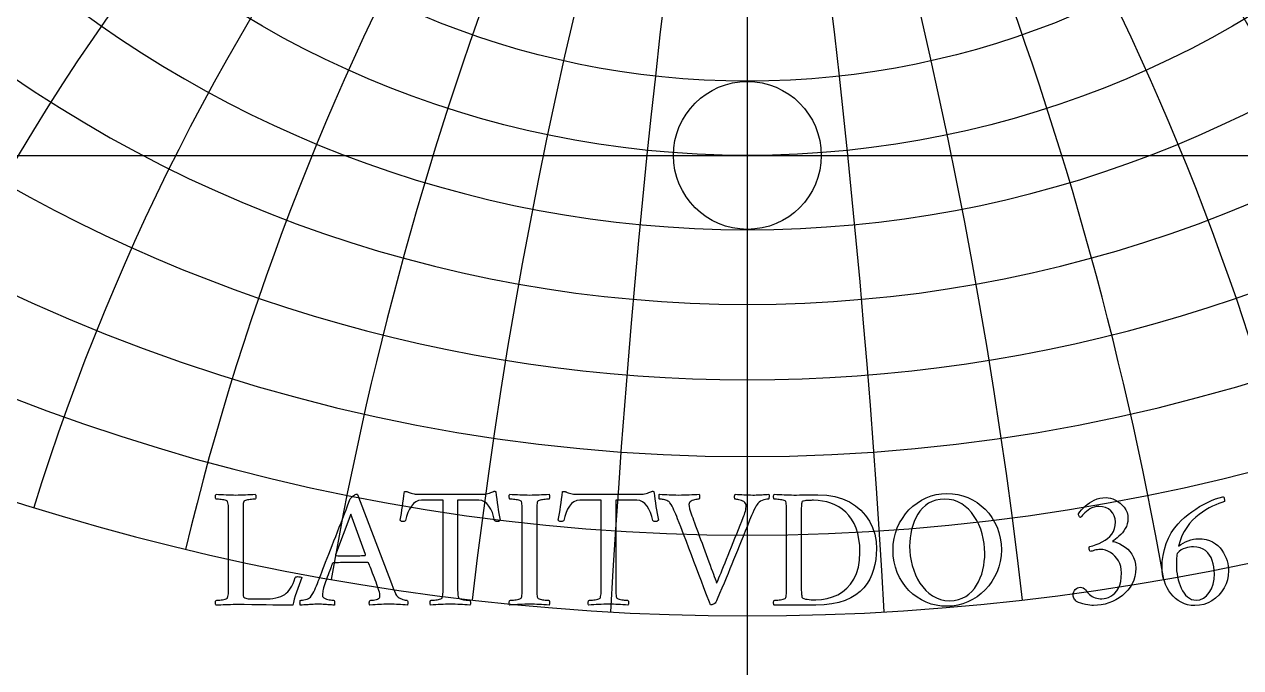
# Model space of a CAD drawing. Header units: millimetres. Extents: x -62 to 62, y -62 to 63.
# Drawn here: x -20.31 to 13.85, y -14.37 to 3.68 of the extents above; entities that cross this region are included whole.
import ezdxf

# ---------------------------------------------------------------- set-up
doc = ezdxf.new("R2010")
doc.units = ezdxf.units.MM
for name, color, linetype in [('CUT_INNER', 6, 'Continuous'), ('ENGRAVE', 7, 'Continuous'), ('ENGRAVE_FINE', 8, 'Continuous'), ('TEXT', 5, 'Continuous')]:
    doc.layers.add(name, color=color, linetype=linetype)

msp = doc.modelspace()

# ---------------------------------------------------------------- linework, layer by layer
at = {"layer": 'CUT_INNER'}
msp.add_circle((0, 0), 2.075, dxfattribs=at)
at = {"layer": 'ENGRAVE'}
for points in [[(0, -60.75), (0, 60.75)], [(-60.75, 0), (60.75, 0)]]:
    msp.add_lwpolyline(points, dxfattribs=at)
for centre, radius in [((0, 0), 60.75), ((0, 27.3668), 27.3668), ((0, 25.5957), 23.5116), ((0, 0), 39.7663), ((0, 0), 26.0306)]:
    msp.add_circle(centre, radius, dxfattribs=at)
for centre, radius, start, end in [((0, 29.5753), 31.6594, 104.43657, 75.56343), ((0, 32.3488), 36.5284, 146.34303, 33.65697), ((0, 35.8737), 42.1721, 168.07606, 11.92394), ((0, 40.432), 48.8846, 184.84521, 355.15479), ((0, 46.4697), 57.1251, 199.04163, 340.95837), ((0, -28.8919), 49.1539, 36, 144), ((0, -28.8919), 49.1539, 36, 144), ((0, 54.7336), 67.6545, 211.615649, 328.384351)]:
    msp.add_arc(centre, radius, start, end, dxfattribs=at)
at = {"layer": 'ENGRAVE_FINE'}
for centre, radius, start, end in [((-278.7654, -28.8919), 283.0658, 3.256593, 18.285878), ((-278.7654, -28.8919), 283.0658, 3.256593, 18.285878), ((278.7654, -28.8919), 283.0658, 161.714122, 176.743407), ((278.7654, -28.8919), 283.0658, 161.714122, 176.743407), ((-135.0491, -28.8919), 143.7163, 6.558023, 36.869498), ((-135.0491, -28.8919), 143.7163, 6.558023, 36.869498), ((135.0491, -28.8919), 143.7163, 143.130502, 173.441977), ((135.0491, -28.8919), 143.7163, 143.130502, 173.441977), ((-85.137, -28.8919), 98.3077, 9.951474, 56.069558), ((-85.137, -28.8919), 98.3077, 9.951474, 56.069558), ((85.137, -28.8919), 98.3077, 123.930442, 170.048526), ((85.137, -28.8919), 98.3077, 123.930442, 170.048526), ((-58.5793, -28.8919), 76.4698, 13.489072, 76.236453), ((-58.5793, -28.8919), 76.4698, 13.489072, 76.236453), ((58.5793, -28.8919), 76.4698, 103.763547, 166.510928), ((58.5793, -28.8919), 76.4698, 103.763547, 166.510928), ((-41.245, -28.8919), 64.1658, 17.231004, 97.725349), ((-41.245, -28.8919), 64.1658, 17.231004, 97.725349), ((41.245, -28.8919), 64.1658, 82.274651, 162.768996), ((41.245, -28.8919), 64.1658, 82.274651, 162.768996), ((-28.379, -28.8919), 56.758, 21.24955, 120.75591), ((-28.379, -28.8919), 56.758, 21.24955, 120.75591), ((28.379, -28.8919), 56.758, 59.24409, 158.75045), ((28.379, -28.8919), 56.758, 59.24409, 158.75045), ((-17.8905, -28.8919), 52.3084, 25.63452, 130.21425), ((-17.8905, -28.8919), 52.3084, 25.63452, 130.21425), ((17.8905, -28.8919), 52.3084, 49.78575, 154.36548), ((17.8905, -28.8919), 52.3084, 49.78575, 154.36548), ((-8.6672, -28.8919), 49.9121, 30.50093, 137.66478), ((-8.6672, -28.8919), 49.9121, 30.50093, 137.66478), ((8.6672, -28.8919), 49.9121, 42.33522, 149.49907), ((8.6672, -28.8919), 49.9121, 42.33522, 149.49907), ((0, 115.4063), 135.6683, 243.541053, 296.458947)]:
    msp.add_arc(centre, radius, start, end, dxfattribs=at)
at = {"layer": 'TEXT'}
for points in [[(-14.165, -12.0635), (-14.165, -12.0689), (-14.165, -12.0754), (-14.165, -12.0832), (-14.165, -12.0922), (-14.165, -12.1154), (-14.165, -12.1419), (-14.165, -12.1717), (-14.165, -12.2048), (-14.1647, -12.2388), (-14.1638, -12.2712), (-14.1623, -12.3022), (-14.1602, -12.3317), (-14.1572, -12.3575), (-14.153, -12.3772), (-14.1476, -12.391), (-14.141, -12.3988), (-14.1157, -12.4139), (-14.0877, -12.4257), (-14.0571, -12.4343), (-14.0237, -12.4395), (-13.984, -12.4426), (-13.9344, -12.4449), (-13.875, -12.4462), (-13.8057, -12.4467), (-13.5422, -12.4467), (-13.4735, -12.4447), (-13.4015, -12.4389), (-13.3262, -12.4292), (-13.2476, -12.4156), (-13.1714, -12.3977), (-13.1033, -12.3754), (-13.0433, -12.3486), (-12.9914, -12.3174), (-12.949, -12.2832), (-12.9081, -12.2431), (-12.8688, -12.197), (-12.8309, -12.1449), (-12.7948, -12.085), (-12.7608, -12.0156), (-12.7289, -11.9365), (-12.6991, -11.8479), (-12.6914, -11.8353), (-12.6776, -11.8263), (-12.6578, -11.821), (-12.6321, -11.8192), (-12.5926, -11.821), (-12.5602, -11.8263), (-12.5351, -11.8353), (-12.5171, -11.8479), (-12.5514, -11.9452), (-12.5872, -12.0455), (-12.6244, -12.1488), (-12.6632, -12.2551), (-12.6993, -12.359), (-12.7285, -12.4551), (-12.7508, -12.5434), (-12.7662, -12.6239), (-12.9551, -12.6233), (-13.1434, -12.6215), (-13.3312, -12.6185), (-13.5183, -12.6144), (-13.7111, -12.6102), (-13.9159, -12.6072), (-14.1326, -12.6054), (-14.3614, -12.6048), (-14.4407, -12.6052), (-14.5159, -12.6066), (-14.5868, -12.6088), (-14.6536, -12.612), (-14.7189, -12.6151), (-14.7853, -12.6173), (-14.853, -12.6187), (-14.9219, -12.6191), (-14.9301, -12.6078), (-14.9356, -12.5928), (-14.9385, -12.5742), (-14.9386, -12.5521), (-14.9367, -12.5299), (-14.9332, -12.5114), (-14.9283, -12.4964), (-14.9219, -12.485), (-14.9045, -12.4846), (-14.8811, -12.4832), (-14.8518, -12.481), (-14.8165, -12.4778), (-14.7786, -12.4735), (-14.7416, -12.4676), (-14.7055, -12.4603), (-14.6704, -12.4515), (-14.6397, -12.4416), (-14.6171, -12.4311), (-14.6025, -12.42), (-14.5961, -12.4084), (-14.5876, -12.3775), (-14.5811, -12.3425), (-14.5768, -12.3033), (-14.5746, -12.2599), (-14.5735, -12.2135), (-14.5728, -12.1653), (-14.5723, -12.1153), (-14.5722, -12.0635), (-14.5722, -10.0659), (-14.5723, -10.014), (-14.5728, -9.9635), (-14.5735, -9.9146), (-14.5746, -9.8671), (-14.5768, -9.8226), (-14.5811, -9.7827), (-14.5876, -9.7472), (-14.5961, -9.7162), (-14.6025, -9.7027), (-14.6171, -9.6911), (-14.6397, -9.6812), (-14.6704, -9.6731), (-14.7055, -9.6664), (-14.7416, -9.6605), (-14.7786, -9.6556), (-14.8165, -9.6515), (-14.8518, -9.6484), (-14.8811, -9.6461), (-14.9045, -9.6448), (-14.9219, -9.6444), (-14.9283, -9.633), (-14.9332, -9.618), (-14.9367, -9.5994), (-14.9386, -9.5773), (-14.9385, -9.5551), (-14.9356, -9.5366), (-14.9301, -9.5216), (-14.9219, -9.5102), (-14.8503, -9.5128), (-14.7793, -9.5156), (-14.709, -9.5188), (-14.6392, -9.5222), (-14.5701, -9.5253), (-14.5015, -9.5276), (-14.4335, -9.5289), (-14.3662, -9.5294), (-14.2972, -9.5289), (-14.2291, -9.5276), (-14.1618, -9.5253), (-14.0955, -9.5222), (-14.0289, -9.5188), (-13.9608, -9.5156), (-13.8912, -9.5128), (-13.8201, -9.5102), (-13.8118, -9.5216), (-13.8063, -9.5366), (-13.8035, -9.5551), (-13.8033, -9.5773), (-13.8053, -9.5994), (-13.8087, -9.618), (-13.8136, -9.633), (-13.8201, -9.6444), (-13.8374, -9.6448), (-13.8608, -9.6461), (-13.8901, -9.6484), (-13.9255, -9.6515), (-13.9632, -9.6556), (-13.9997, -9.6605), (-14.035, -9.6664), (-14.0692, -9.6731), (-14.0991, -9.6812), (-14.1219, -9.6911), (-14.1374, -9.7027), (-14.1458, -9.7162), (-14.1523, -9.742), (-14.1572, -9.7713), (-14.1606, -9.8042), (-14.1626, -9.8408), (-14.1636, -9.88), (-14.1644, -9.921), (-14.1648, -9.9638), (-14.165, -10.0084), (-14.165, -10.0156), (-14.165, -10.0228), (-14.165, -10.03), (-14.165, -10.0372), (-14.165, -10.0443), (-14.165, -10.0515), (-14.165, -10.0587), (-14.165, -10.0659)], [(-12.0525, -11.9533), (-12.0496, -11.946), (-12.0411, -11.9239), (-12.0269, -11.8873), (-12.0069, -11.8359), (-11.9822, -11.772), (-11.9537, -11.6976), (-11.9212, -11.6127), (-11.8848, -11.5174), (-11.8451, -11.4139), (-11.8028, -11.3048), (-11.7577, -11.19), (-11.7099, -11.0695), (-11.6607, -10.9452), (-11.6111, -10.8192), (-11.5613, -10.6913), (-11.5111, -10.5617), (-11.4613, -10.4325), (-11.4123, -10.306), (-11.3643, -10.1822), (-11.3171, -10.0611), (-11.2718, -9.9449), (-11.2291, -9.836), (-11.1891, -9.7342), (-11.1519, -9.6396), (-11.1394, -9.6198), (-11.1213, -9.5988), (-11.0975, -9.5767), (-11.068, -9.5533), (-11.0377, -9.5324), (-11.0112, -9.5174), (-10.9886, -9.5084), (-10.9698, -9.5054), (-10.9655, -9.5056), (-10.9621, -9.506), (-10.9595, -9.5068), (-10.9579, -9.5078), (-10.9562, -9.5092), (-10.9537, -9.5108), (-10.9502, -9.5128), (-10.9459, -9.515), (-9.9926, -12.0156), (-9.9456, -12.1389), (-9.91, -12.2311), (-9.8857, -12.2922), (-9.8729, -12.3221), (-9.858, -12.3476), (-9.8375, -12.3712), (-9.8113, -12.3931), (-9.7794, -12.4132), (-9.7447, -12.431), (-9.71, -12.4461), (-9.6753, -12.4585), (-9.6405, -12.4682), (-9.6089, -12.4756), (-9.5836, -12.4808), (-9.5646, -12.484), (-9.5519, -12.485), (-9.5438, -12.4986), (-9.5387, -12.5156), (-9.5366, -12.5358), (-9.5375, -12.5593), (-9.5399, -12.5819), (-9.5423, -12.5994), (-9.5447, -12.6118), (-9.5471, -12.6191), (-9.6148, -12.6145), (-9.6788, -12.6102), (-9.7393, -12.6061), (-9.7962, -12.6024), (-9.854, -12.5992), (-9.9172, -12.597), (-9.9857, -12.5956), (-10.0597, -12.5952), (-10.1377, -12.5956), (-10.2088, -12.597), (-10.273, -12.5992), (-10.3303, -12.6024), (-10.3877, -12.6061), (-10.4519, -12.6102), (-10.523, -12.6145), (-10.601, -12.6191), (-10.6092, -12.6078), (-10.6148, -12.5928), (-10.6176, -12.5742), (-10.6177, -12.5521), (-10.6155, -12.5299), (-10.6112, -12.5114), (-10.6047, -12.4964), (-10.5962, -12.485), (-10.5716, -12.484), (-10.5411, -12.4808), (-10.5046, -12.4756), (-10.4621, -12.4682), (-10.4201, -12.4591), (-10.3854, -12.4485), (-10.3579, -12.4364), (-10.3375, -12.4227), (-10.3291, -12.4114), (-10.3231, -12.3964), (-10.3196, -12.3778), (-10.3184, -12.3557), (-10.3203, -12.3304), (-10.3261, -12.2976), (-10.3359, -12.2573), (-10.3495, -12.2096), (-10.3661, -12.1564), (-10.3848, -12.1), (-10.4056, -12.0403), (-10.4285, -11.9772), (-10.4525, -11.913), (-10.4764, -11.8497), (-10.5004, -11.7873), (-10.5243, -11.7257), (-10.5472, -11.6674), (-10.5681, -11.6144), (-10.5868, -11.5668), (-10.6034, -11.5246), (-10.617, -11.49), (-10.6267, -11.4653), (-10.6326, -11.4505), (-10.6345, -11.4455), (-10.6351, -11.4449), (-10.6369, -11.4431), (-10.6399, -11.4401), (-10.6441, -11.4359), (-10.6489, -11.4317), (-10.6537, -11.4287), (-10.6585, -11.427), (-10.6633, -11.4264), (-10.7013, -11.4243), (-10.7435, -11.4228), (-10.7899, -11.4219), (-10.8405, -11.4216), (-10.8923, -11.4216), (-10.9423, -11.4216), (-10.9905, -11.4216), (-11.0369, -11.4216), (-11.0489, -11.4216), (-11.0609, -11.4216), (-11.0728, -11.4216), (-11.0848, -11.4216), (-11.0965, -11.4216), (-11.1076, -11.4216), (-11.118, -11.4216), (-11.1279, -11.4216), (-11.1971, -11.4217), (-11.2609, -11.4222), (-11.3192, -11.4229), (-11.3722, -11.424), (-11.4261, -11.4256), (-11.4872, -11.4281), (-11.5555, -11.4316), (-11.6309, -11.4359), (-11.6336, -11.4364), (-11.6369, -11.4377), (-11.6408, -11.44), (-11.6453, -11.4431), (-11.6495, -11.4463), (-11.6525, -11.4485), (-11.6543, -11.4499), (-11.6549, -11.4503), (-11.6571, -11.4563), (-11.6638, -11.4743), (-11.6751, -11.5042), (-11.6908, -11.5461), (-11.7096, -11.5963), (-11.7303, -11.6509), (-11.7528, -11.71), (-11.777, -11.7737), (-11.8014, -11.8385), (-11.8243, -11.9012), (-11.8457, -11.9618), (-11.8656, -12.0204), (-11.8852, -12.0778), (-11.901, -12.1305), (-11.9128, -12.1784), (-11.9207, -12.2215), (-11.926, -12.2602), (-11.9297, -12.2946), (-11.9319, -12.3248), (-11.9327, -12.3509), (-11.9281, -12.3759), (-11.9141, -12.3982), (-11.8909, -12.4178), (-11.8584, -12.4347), (-11.821, -12.4489), (-11.783, -12.4605), (-11.7444, -12.4693), (-11.7052, -12.4754), (-11.6694, -12.4796), (-11.6411, -12.4826), (-11.6203, -12.4844), (-11.607, -12.485), (-11.6025, -12.4923), (-11.5986, -12.5048), (-11.5953, -12.5223), (-11.5926, -12.5449), (-11.5911, -12.5684), (-11.5914, -12.5886), (-11.5935, -12.6055), (-11.5974, -12.6191), (-11.6412, -12.6167), (-11.6818, -12.6144), (-11.7191, -12.612), (-11.7531, -12.6096), (-11.7854, -12.6072), (-11.8177, -12.6048), (-11.8501, -12.6024), (-11.8824, -12.6), (-11.9173, -12.5979), (-11.9572, -12.5964), (-12.0023, -12.5955), (-12.0525, -12.5952), (-12.103, -12.5955), (-12.1495, -12.5964), (-12.1917, -12.5979), (-12.2297, -12.6), (-12.2656, -12.6024), (-12.3015, -12.6048), (-12.3375, -12.6072), (-12.3734, -12.6096), (-12.4117, -12.612), (-12.4548, -12.6144), (-12.5027, -12.6167), (-12.5554, -12.6191), (-12.5596, -12.6118), (-12.5626, -12.5994), (-12.5644, -12.5819), (-12.565, -12.5593), (-12.5644, -12.5358), (-12.5626, -12.5156), (-12.5596, -12.4986), (-12.5554, -12.485), (-12.5301, -12.4837), (-12.4974, -12.4796), (-12.4571, -12.4729), (-12.4093, -12.4635), (-12.3622, -12.451), (-12.3237, -12.4353), (-12.2939, -12.4163), (-12.2728, -12.394), (-12.2382, -12.3471), (-12.2063, -12.2976), (-12.1771, -12.2453), (-12.1507, -12.1904), (-12.1257, -12.1334), (-12.101, -12.0748), (-12.0766, -12.0148), (-12.0525, -11.9533)], [(-7.4346, -9.5102), (-7.4037, -9.5087), (-7.3687, -9.5042), (-7.3295, -9.4968), (-7.2861, -9.4863), (-7.2436, -9.4746), (-7.207, -9.4635), (-7.1765, -9.453), (-7.152, -9.4432), (-7.1343, -9.4348), (-7.1196, -9.4288), (-7.1079, -9.4252), (-7.0993, -9.424), (-7.0918, -9.4246), (-7.0837, -9.4264), (-7.075, -9.4294), (-7.0657, -9.4336), (-7.0533, -9.5405), (-7.04, -9.6455), (-7.0258, -9.7488), (-7.0106, -9.8503), (-6.9946, -9.95), (-6.9777, -10.0479), (-6.9599, -10.144), (-6.9412, -10.2384), (-6.9469, -10.2434), (-6.9544, -10.2491), (-6.9636, -10.2554), (-6.9747, -10.2623), (-6.9873, -10.2683), (-7.0011, -10.2719), (-7.016, -10.2731), (-7.0322, -10.2719), (-7.0561, -10.2704), (-7.0753, -10.2659), (-7.0897, -10.2584), (-7.0993, -10.2479), (-7.1271, -10.1309), (-7.1627, -10.024), (-7.2061, -9.9273), (-7.2573, -9.8408), (-7.3166, -9.7695), (-7.3843, -9.7186), (-7.4603, -9.6881), (-7.5448, -9.6779), (-8.1388, -9.6779), (-8.1388, -12.0635), (-8.1386, -12.1153), (-8.1382, -12.1653), (-8.1374, -12.2135), (-8.1364, -12.2599), (-8.1341, -12.3033), (-8.1298, -12.3425), (-8.1233, -12.3775), (-8.1148, -12.4084), (-8.1064, -12.42), (-8.0909, -12.4311), (-8.0681, -12.4416), (-8.0382, -12.4515), (-8.0042, -12.4603), (-7.9693, -12.4676), (-7.9335, -12.4735), (-7.8968, -12.4778), (-7.8626, -12.481), (-7.834, -12.4832), (-7.8111, -12.4846), (-7.7939, -12.485), (-7.7874, -12.4964), (-7.7825, -12.5114), (-7.779, -12.5299), (-7.7771, -12.5521), (-7.7772, -12.5742), (-7.7801, -12.5928), (-7.7856, -12.6078), (-7.7939, -12.6191), (-7.865, -12.6145), (-7.9346, -12.6102), (-8.0027, -12.6061), (-8.0693, -12.6024), (-8.1356, -12.5992), (-8.2028, -12.597), (-8.2709, -12.5956), (-8.34, -12.5952), (-8.4073, -12.5956), (-8.4753, -12.597), (-8.5438, -12.5992), (-8.613, -12.6024), (-8.6828, -12.6061), (-8.7531, -12.6102), (-8.8241, -12.6145), (-8.8956, -12.6191), (-8.9039, -12.6078), (-8.9094, -12.5928), (-8.9122, -12.5742), (-8.9124, -12.5521), (-8.9104, -12.5299), (-8.907, -12.5114), (-8.9021, -12.4964), (-8.8956, -12.485), (-8.8783, -12.4846), (-8.8549, -12.4832), (-8.8256, -12.481), (-8.7902, -12.4778), (-8.7524, -12.4735), (-8.7154, -12.4676), (-8.6793, -12.4603), (-8.6441, -12.4515), (-8.6134, -12.4416), (-8.5908, -12.4311), (-8.5763, -12.42), (-8.5699, -12.4084), (-8.5614, -12.3775), (-8.5549, -12.3425), (-8.5506, -12.3033), (-8.5483, -12.2599), (-8.5473, -12.2135), (-8.5465, -12.1653), (-8.5461, -12.1153), (-8.5459, -12.0635), (-8.5459, -9.6779), (-9.1495, -9.6779), (-9.2339, -9.6881), (-9.31, -9.7186), (-9.3777, -9.7695), (-9.4369, -9.8408), (-9.4884, -9.9273), (-9.5327, -10.024), (-9.5699, -10.1309), (-9.5998, -10.2479), (-9.6094, -10.2584), (-9.6238, -10.2659), (-9.6429, -10.2704), (-9.6669, -10.2719), (-9.6829, -10.2731), (-9.6974, -10.2719), (-9.7104, -10.2683), (-9.722, -10.2623), (-9.732, -10.2554), (-9.7405, -10.2491), (-9.7476, -10.2434), (-9.7531, -10.2384), (-9.7345, -10.144), (-9.7172, -10.0479), (-9.701, -9.95), (-9.686, -9.8503), (-9.672, -9.7488), (-9.6585, -9.6455), (-9.6456, -9.5405), (-9.6333, -9.4336), (-9.6208, -9.4298), (-9.607, -9.4282), (-9.592, -9.4286), (-9.5759, -9.4312), (-9.56, -9.4349), (-9.5459, -9.439), (-9.5336, -9.4433), (-9.5232, -9.4479), (-9.4994, -9.4577), (-9.4711, -9.4677), (-9.4383, -9.478), (-9.401, -9.4887), (-9.3628, -9.4981), (-9.3274, -9.5048), (-9.2946, -9.5089), (-9.2645, -9.5102)], [(-6.1172, -9.5294), (-6.0482, -9.5289), (-5.9801, -9.5276), (-5.9129, -9.5253), (-5.8466, -9.5222), (-5.78, -9.5188), (-5.7119, -9.5156), (-5.6423, -9.5128), (-5.5711, -9.5102), (-5.5629, -9.5216), (-5.5574, -9.5366), (-5.5545, -9.5551), (-5.5544, -9.5773), (-5.5563, -9.5994), (-5.5598, -9.618), (-5.5647, -9.633), (-5.5711, -9.6444), (-5.5885, -9.6448), (-5.6119, -9.6461), (-5.6412, -9.6484), (-5.6765, -9.6515), (-5.7143, -9.6556), (-5.7508, -9.6605), (-5.7861, -9.6664), (-5.8202, -9.6731), (-5.8502, -9.6812), (-5.8729, -9.6911), (-5.8885, -9.7027), (-5.8969, -9.7162), (-5.9033, -9.742), (-5.9083, -9.7713), (-5.9117, -9.8042), (-5.9137, -9.8408), (-5.9147, -9.88), (-5.9154, -9.921), (-5.9159, -9.9638), (-5.916, -10.0084), (-5.916, -10.0156), (-5.916, -10.0228), (-5.916, -10.03), (-5.916, -10.0372), (-5.916, -10.0443), (-5.916, -10.0515), (-5.916, -10.0587), (-5.916, -10.0659), (-5.916, -12.0635), (-5.916, -12.0707), (-5.916, -12.0778), (-5.916, -12.085), (-5.916, -12.0922), (-5.916, -12.0994), (-5.916, -12.1066), (-5.916, -12.1138), (-5.916, -12.1209), (-5.9159, -12.1654), (-5.9154, -12.2078), (-5.9147, -12.248), (-5.9137, -12.2862), (-5.9117, -12.3217), (-5.9083, -12.3539), (-5.9033, -12.3828), (-5.8969, -12.4084), (-5.8885, -12.42), (-5.8729, -12.4311), (-5.8502, -12.4416), (-5.8202, -12.4515), (-5.7861, -12.4603), (-5.7508, -12.4676), (-5.7143, -12.4735), (-5.6765, -12.4778), (-5.6412, -12.481), (-5.6119, -12.4832), (-5.5885, -12.4846), (-5.5711, -12.485), (-5.5647, -12.4964), (-5.5598, -12.5114), (-5.5563, -12.5299), (-5.5544, -12.5521), (-5.5545, -12.5742), (-5.5574, -12.5928), (-5.5629, -12.6078), (-5.5711, -12.6191), (-5.6423, -12.6145), (-5.7119, -12.6102), (-5.78, -12.6061), (-5.8466, -12.6024), (-5.9129, -12.5992), (-5.9801, -12.597), (-6.0482, -12.5956), (-6.1172, -12.5952), (-6.1846, -12.5956), (-6.2526, -12.597), (-6.3211, -12.5992), (-6.3903, -12.6024), (-6.46, -12.6061), (-6.5304, -12.6102), (-6.6014, -12.6145), (-6.6729, -12.6191), (-6.6812, -12.6078), (-6.6867, -12.5928), (-6.6895, -12.5742), (-6.6897, -12.5521), (-6.6877, -12.5299), (-6.6843, -12.5114), (-6.6794, -12.4964), (-6.6729, -12.485), (-6.6556, -12.4846), (-6.6322, -12.4832), (-6.6029, -12.481), (-6.5675, -12.4778), (-6.5297, -12.4735), (-6.4927, -12.4676), (-6.4566, -12.4603), (-6.4214, -12.4515), (-6.3907, -12.4416), (-6.3681, -12.4311), (-6.3536, -12.42), (-6.3472, -12.4084), (-6.3386, -12.3775), (-6.3322, -12.3425), (-6.3279, -12.3033), (-6.3256, -12.2599), (-6.3246, -12.2135), (-6.3238, -12.1653), (-6.3234, -12.1153), (-6.3232, -12.0635), (-6.3232, -10.0659), (-6.3234, -10.014), (-6.3238, -9.9635), (-6.3246, -9.9146), (-6.3256, -9.8671), (-6.3279, -9.8226), (-6.3322, -9.7827), (-6.3386, -9.7472), (-6.3472, -9.7162), (-6.3536, -9.7027), (-6.3681, -9.6911), (-6.3907, -9.6812), (-6.4214, -9.6731), (-6.4566, -9.6664), (-6.4927, -9.6605), (-6.5297, -9.6556), (-6.5675, -9.6515), (-6.6029, -9.6484), (-6.6322, -9.6461), (-6.6556, -9.6448), (-6.6729, -9.6444), (-6.6794, -9.633), (-6.6843, -9.618), (-6.6877, -9.5994), (-6.6897, -9.5773), (-6.6895, -9.5551), (-6.6867, -9.5366), (-6.6812, -9.5216), (-6.6729, -9.5102), (-6.6014, -9.5128), (-6.5304, -9.5156), (-6.46, -9.5188), (-6.3903, -9.5222), (-6.3211, -9.5253), (-6.2526, -9.5276), (-6.1846, -9.5289), (-6.1172, -9.5294)], [(-2.994, -9.5102), (-2.9631, -9.5087), (-2.9281, -9.5042), (-2.8889, -9.4968), (-2.8455, -9.4863), (-2.8029, -9.4746), (-2.7664, -9.4635), (-2.7359, -9.453), (-2.7113, -9.4432), (-2.6937, -9.4348), (-2.679, -9.4288), (-2.6673, -9.4252), (-2.6586, -9.424), (-2.6511, -9.4246), (-2.6431, -9.4264), (-2.6344, -9.4294), (-2.6251, -9.4336), (-2.6127, -9.5405), (-2.5993, -9.6455), (-2.5851, -9.7488), (-2.57, -9.8503), (-2.554, -9.95), (-2.5371, -10.0479), (-2.5193, -10.144), (-2.5005, -10.2384), (-2.5062, -10.2434), (-2.5137, -10.2491), (-2.523, -10.2554), (-2.5341, -10.2623), (-2.5467, -10.2683), (-2.5604, -10.2719), (-2.5754, -10.2731), (-2.5916, -10.2719), (-2.6155, -10.2704), (-2.6347, -10.2659), (-2.649, -10.2584), (-2.6586, -10.2479), (-2.6865, -10.1309), (-2.7221, -10.024), (-2.7655, -9.9273), (-2.8167, -9.8408), (-2.876, -9.7695), (-2.9437, -9.7186), (-3.0197, -9.6881), (-3.1041, -9.6779), (-3.6981, -9.6779), (-3.6981, -12.0635), (-3.698, -12.1153), (-3.6975, -12.1653), (-3.6968, -12.2135), (-3.6957, -12.2599), (-3.6935, -12.3033), (-3.6891, -12.3425), (-3.6827, -12.3775), (-3.6742, -12.4084), (-3.6658, -12.42), (-3.6502, -12.4311), (-3.6275, -12.4416), (-3.5975, -12.4515), (-3.5636, -12.4603), (-3.5287, -12.4676), (-3.4929, -12.4735), (-3.4562, -12.4778), (-3.4219, -12.481), (-3.3933, -12.4832), (-3.3704, -12.4846), (-3.3532, -12.485), (-3.3468, -12.4964), (-3.3418, -12.5114), (-3.3384, -12.5299), (-3.3365, -12.5521), (-3.3366, -12.5742), (-3.3395, -12.5928), (-3.345, -12.6078), (-3.3532, -12.6191), (-3.4243, -12.6145), (-3.4939, -12.6102), (-3.5621, -12.6061), (-3.6287, -12.6024), (-3.695, -12.5992), (-3.7622, -12.597), (-3.8303, -12.5956), (-3.8993, -12.5952), (-3.9667, -12.5956), (-4.0346, -12.597), (-4.1032, -12.5992), (-4.1724, -12.6024), (-4.2421, -12.6061), (-4.3125, -12.6102), (-4.3834, -12.6145), (-4.455, -12.6191), (-4.4632, -12.6078), (-4.4688, -12.5928), (-4.4716, -12.5742), (-4.4718, -12.5521), (-4.4698, -12.5299), (-4.4664, -12.5114), (-4.4614, -12.4964), (-4.455, -12.485), (-4.4376, -12.4846), (-4.4143, -12.4832), (-4.3849, -12.481), (-4.3496, -12.4778), (-4.3117, -12.4735), (-4.2748, -12.4676), (-4.2387, -12.4603), (-4.2035, -12.4515), (-4.1728, -12.4416), (-4.1502, -12.4311), (-4.1357, -12.42), (-4.1293, -12.4084), (-4.1207, -12.3775), (-4.1143, -12.3425), (-4.1099, -12.3033), (-4.1077, -12.2599), (-4.1067, -12.2135), (-4.1059, -12.1653), (-4.1055, -12.1153), (-4.1053, -12.0635), (-4.1053, -9.6779), (-4.7089, -9.6779), (-4.7933, -9.6881), (-4.8694, -9.7186), (-4.937, -9.7695), (-4.9963, -9.8408), (-5.0478, -9.9273), (-5.0921, -10.024), (-5.1292, -10.1309), (-5.1592, -10.2479), (-5.1688, -10.2584), (-5.1831, -10.2659), (-5.2023, -10.2704), (-5.2262, -10.2719), (-5.2423, -10.2731), (-5.2568, -10.2719), (-5.2698, -10.2683), (-5.2813, -10.2623), (-5.2914, -10.2554), (-5.2999, -10.2491), (-5.3069, -10.2434), (-5.3125, -10.2384), (-5.2939, -10.144), (-5.2765, -10.0479), (-5.2604, -9.95), (-5.2454, -9.8503), (-5.2313, -9.7488), (-5.2179, -9.6455), (-5.205, -9.5405), (-5.1927, -9.4336), (-5.1801, -9.4298), (-5.1664, -9.4282), (-5.1514, -9.4286), (-5.1352, -9.4312), (-5.1194, -9.4349), (-5.1053, -9.439), (-5.093, -9.4433), (-5.0825, -9.4479), (-5.0587, -9.4577), (-5.0304, -9.4677), (-4.9977, -9.478), (-4.9604, -9.4887), (-4.9222, -9.4981), (-4.8867, -9.5048), (-4.8539, -9.5089), (-4.8239, -9.5102)], [(-1.9305, -9.5294), (-1.8545, -9.5289), (-1.7796, -9.5276), (-1.706, -9.5253), (-1.6335, -9.5222), (-1.5619, -9.5188), (-1.491, -9.5156), (-1.4206, -9.5128), (-1.3509, -9.5102), (-1.3468, -9.522), (-1.3443, -9.5384), (-1.3432, -9.5592), (-1.3437, -9.5845), (-1.3456, -9.6089), (-1.3491, -9.627), (-1.354, -9.6388), (-1.3605, -9.6444), (-1.3732, -9.6451), (-1.3922, -9.6473), (-1.4175, -9.6511), (-1.4491, -9.6563), (-1.4834, -9.6635), (-1.5167, -9.6731), (-1.5492, -9.6851), (-1.5808, -9.6994), (-1.6081, -9.7173), (-1.6275, -9.7396), (-1.6392, -9.7664), (-1.6431, -9.7976), (-1.6377, -9.8461), (-1.6215, -9.915), (-1.5946, -10.0042), (-1.5569, -10.1138), (-1.536, -10.1708), (-1.5119, -10.2366), (-1.4846, -10.311), (-1.4539, -10.394), (-1.4208, -10.4837), (-1.3862, -10.5779), (-1.3501, -10.6765), (-1.3125, -10.7797), (-1.2741, -10.885), (-1.2353, -10.9904), (-1.1962, -11.0958), (-1.1569, -11.2012), (-1.1182, -11.3045), (-1.0814, -11.4036), (-1.0464, -11.4985), (-1.0132, -11.5892), (-0.9823, -11.6738), (-0.9545, -11.7503), (-0.9296, -11.8187), (-0.9078, -11.879), (-0.8897, -11.9289), (-0.876, -11.9659), (-0.8669, -11.99), (-0.8623, -12.0012), (-0.8548, -11.9849), (-0.8419, -11.9551), (-0.8236, -11.9118), (-0.8, -11.8551), (-0.772, -11.7873), (-0.7407, -11.7108), (-0.7061, -11.6256), (-0.6682, -11.5317), (-0.6277, -11.431), (-0.585, -11.3252), (-0.5403, -11.2142), (-0.4934, -11.0982), (-0.4454, -10.9792), (-0.397, -10.8593), (-0.3483, -10.7385), (-0.2994, -10.6168), (-0.251, -10.4964), (-0.2042, -10.3797), (-0.1588, -10.2665), (-0.115, -10.1569), (-0.0988, -10.1156), (-0.0838, -10.0731), (-0.0701, -10.0294), (-0.0575, -9.9845), (-0.047, -9.9408), (-0.0395, -9.9006), (-0.035, -9.8641), (-0.0335, -9.8312), (-0.0376, -9.7952), (-0.0497, -9.7641), (-0.0699, -9.7378), (-0.0982, -9.7162), (-0.1311, -9.6985), (-0.1653, -9.6839), (-0.2006, -9.6722), (-0.2371, -9.6635), (-0.2714, -9.6572), (-0.3, -9.6527), (-0.3229, -9.65), (-0.3401, -9.6491), (-0.3485, -9.6415), (-0.3545, -9.6282), (-0.3581, -9.6092), (-0.3593, -9.5845), (-0.3581, -9.5592), (-0.3545, -9.5384), (-0.3485, -9.522), (-0.3401, -9.5102), (-0.2763, -9.5128), (-0.2144, -9.5156), (-0.1542, -9.5188), (-0.0958, -9.5222), (-0.0374, -9.5253), (0.0228, -9.5276), (0.0847, -9.5289), (0.1485, -9.5294), (0.2007, -9.5292), (0.2473, -9.5288), (0.2882, -9.528), (0.3233, -9.527), (0.3555, -9.5256), (0.3874, -9.524), (0.419, -9.522), (0.4503, -9.5198), (0.4832, -9.5174), (0.5198, -9.515), (0.5599, -9.5126), (0.6036, -9.5102), (0.6075, -9.5222), (0.6096, -9.539), (0.6099, -9.5605), (0.6084, -9.5869), (0.6057, -9.612), (0.6024, -9.63), (0.5985, -9.6408), (0.594, -9.6444), (0.575, -9.6458), (0.5467, -9.6503), (0.5091, -9.6578), (0.4623, -9.6683), (0.4133, -9.6833), (0.3695, -9.7042), (0.3307, -9.7312), (0.297, -9.7641), (0.2738, -9.7942), (0.2473, -9.8366), (0.2175, -9.8912), (0.1844, -9.9581), (0.1507, -10.0304), (0.1192, -10.1012), (0.0897, -10.1705), (0.0623, -10.2384), (-0.001, -10.3955), (-0.0617, -10.5461), (-0.1196, -10.6901), (-0.1748, -10.8276), (-0.2284, -10.9605), (-0.2814, -11.091), (-0.3338, -11.2192), (-0.3856, -11.3449), (-0.4376, -11.4707), (-0.4904, -11.5988), (-0.5442, -11.7293), (-0.5988, -11.8623), (-0.6557, -12), (-0.7162, -12.1449), (-0.7802, -12.297), (-0.8479, -12.4563), (-0.8675, -12.4982), (-0.888, -12.5329), (-0.9094, -12.5605), (-0.9317, -12.5808), (-0.9546, -12.5955), (-0.9778, -12.606), (-1.0013, -12.6123), (-1.0251, -12.6144), (-1.032, -12.6124), (-1.0383, -12.6066), (-1.044, -12.5968), (-1.0491, -12.5832), (-1.0539, -12.5687), (-1.0587, -12.5563), (-1.0635, -12.5459), (-1.0682, -12.5377), (-1.1459, -12.3328), (-1.2209, -12.1347), (-1.2932, -11.9436), (-1.3628, -11.7593), (-1.4314, -11.5777), (-1.5006, -11.3946), (-1.5703, -11.21), (-1.6407, -11.024), (-1.7136, -10.8324), (-1.791, -10.6312), (-1.8729, -10.4204), (-1.9592, -10.2), (-1.9854, -10.1324), (-2.0113, -10.0683), (-2.0369, -10.0078), (-2.0622, -9.9509), (-2.0881, -9.897), (-2.1155, -9.8455), (-2.1444, -9.7964), (-2.1748, -9.7497), (-2.1892, -9.7315), (-2.2083, -9.715), (-2.2323, -9.7003), (-2.261, -9.6875), (-2.292, -9.6764), (-2.3227, -9.6671), (-2.3531, -9.6596), (-2.3832, -9.6539), (-2.4112, -9.6497), (-2.4353, -9.6467), (-2.4555, -9.645), (-2.4718, -9.6444), (-2.4739, -9.6403), (-2.4754, -9.6282), (-2.4763, -9.608), (-2.4766, -9.5797), (-2.4763, -9.5511), (-2.4754, -9.53), (-2.4739, -9.5164), (-2.4718, -9.5102), (-2.3938, -9.5128), (-2.3227, -9.5156), (-2.2585, -9.5188), (-2.2012, -9.5222), (-2.1438, -9.5253), (-2.0796, -9.5276), (-2.0085, -9.5289), (-1.9305, -9.5294)], [(1.9832, -9.5246), (2.2305, -9.537), (2.4598, -9.5743), (2.6712, -9.6364), (2.8646, -9.7234), (3.0383, -9.8318), (3.1904, -9.9581), (3.3209, -10.1024), (3.4299, -10.2647), (3.5158, -10.4418), (3.5772, -10.6306), (3.614, -10.831), (3.6263, -11.0431), (3.6212, -11.1907), (3.6059, -11.3365), (3.5805, -11.4805), (3.5448, -11.6228), (3.4971, -11.7605), (3.4353, -11.891), (3.3594, -12.0144), (3.2694, -12.1305), (3.1639, -12.2373), (3.0413, -12.3323), (2.9016, -12.4157), (2.7449, -12.4874), (2.5694, -12.545), (2.3736, -12.5862), (2.1574, -12.6109), (1.9209, -12.6191), (0.7521, -12.6191), (0.7438, -12.6078), (0.7383, -12.5928), (0.7355, -12.5742), (0.7353, -12.5521), (0.7373, -12.5299), (0.7407, -12.5114), (0.7456, -12.4964), (0.7521, -12.485), (0.7694, -12.4846), (0.7928, -12.4832), (0.8221, -12.481), (0.8575, -12.4778), (0.8953, -12.4735), (0.9323, -12.4676), (0.9684, -12.4603), (1.0036, -12.4515), (1.0343, -12.4416), (1.0569, -12.4311), (1.0714, -12.42), (1.0778, -12.4084), (1.0864, -12.3775), (1.0928, -12.3425), (1.0971, -12.3033), (1.0994, -12.2599), (1.1004, -12.2135), (1.1012, -12.1653), (1.1016, -12.1153), (1.1018, -12.0635), (1.1018, -10.0659), (1.1016, -10.014), (1.1012, -9.9635), (1.1004, -9.9146), (1.0994, -9.8671), (1.0971, -9.8226), (1.0928, -9.7827), (1.0864, -9.7472), (1.0778, -9.7162), (1.0714, -9.7027), (1.0569, -9.6911), (1.0343, -9.6812), (1.0036, -9.6731), (0.9684, -9.6664), (0.9323, -9.6605), (0.8953, -9.6556), (0.8575, -9.6515), (0.8221, -9.6484), (0.7928, -9.6461), (0.7694, -9.6448), (0.7521, -9.6444), (0.7456, -9.633), (0.7407, -9.618), (0.7373, -9.5994), (0.7353, -9.5773), (0.7355, -9.5551), (0.7383, -9.5366), (0.7438, -9.5216), (0.7521, -9.5102), (0.8236, -9.5128), (0.8946, -9.5156), (0.965, -9.5188), (1.0347, -9.5222), (1.1039, -9.5253), (1.1724, -9.5276), (1.2404, -9.5289), (1.3078, -9.5294), (1.3805, -9.5292), (1.4599, -9.5288), (1.5458, -9.528), (1.6383, -9.527), (1.7317, -9.5259), (1.8203, -9.5252), (1.9042, -9.5247), (1.9832, -9.5246)], [(5.6047, -9.4863), (5.7581, -9.4935), (5.9071, -9.515), (6.0515, -9.5509), (6.1915, -9.6012), (6.3252, -9.6649), (6.4508, -9.7408), (6.5683, -9.8289), (6.6777, -9.9294), (6.7776, -10.0408), (6.8663, -10.1617), (6.944, -10.2922), (7.0106, -10.4324), (7.0641, -10.581), (7.1023, -10.7371), (7.1252, -10.9008), (7.1328, -11.0719), (7.1252, -11.2343), (7.1023, -11.391), (7.0641, -11.5421), (7.0106, -11.6874), (6.944, -11.8257), (6.8663, -11.9557), (6.7776, -12.0772), (6.6777, -12.1904), (6.5683, -12.2934), (6.4508, -12.3844), (6.3252, -12.4635), (6.1915, -12.5305), (6.0515, -12.584), (5.9071, -12.6221), (5.7581, -12.645), (5.6047, -12.6527), (5.4533, -12.6455), (5.3059, -12.6239), (5.1623, -12.588), (5.0227, -12.5377), (4.8891, -12.4741), (4.764, -12.3982), (4.6472, -12.31), (4.5388, -12.2096), (4.4402, -12.0982), (4.3526, -11.9772), (4.2761, -11.8467), (4.2107, -11.7066), (4.1583, -11.5582), (4.1209, -11.403), (4.0984, -11.2409), (4.0909, -11.0719), (4.0984, -10.9093), (4.1209, -10.7521), (4.1583, -10.6003), (4.2107, -10.4539), (4.2761, -10.3145), (4.3526, -10.1839), (4.4402, -10.0619), (4.5388, -9.9485), (4.6472, -9.8455), (4.764, -9.7545), (4.8891, -9.6755), (5.0227, -9.6084), (5.1623, -9.555), (5.3059, -9.5168), (5.4533, -9.4939), (5.6047, -9.4863)], [(1.5137, -10.0755), (1.5137, -12.0683), (1.5137, -12.0876), (1.5137, -12.112), (1.5137, -12.1415), (1.5137, -12.176), (1.5142, -12.2129), (1.5155, -12.2491), (1.5178, -12.2847), (1.5209, -12.3197), (1.5247, -12.351), (1.5287, -12.3754), (1.5331, -12.3929), (1.5377, -12.4036), (1.5573, -12.4212), (1.5874, -12.4359), (1.628, -12.4476), (1.679, -12.4563), (1.7363, -12.4626), (1.7958, -12.467), (1.8573, -12.4697), (1.9209, -12.4706), (2.0851, -12.4617), (2.2425, -12.4347), (2.3929, -12.3898), (2.5365, -12.3269), (2.6699, -12.2456), (2.7898, -12.1455), (2.8962, -12.0265), (2.9892, -11.8886), (3.0646, -11.7313), (3.1185, -11.5539), (3.1508, -11.3564), (3.1616, -11.1389), (3.1549, -10.9476), (3.1347, -10.7713), (3.101, -10.6099), (3.0538, -10.4635), (2.9951, -10.331), (2.9269, -10.2114), (2.849, -10.1047), (2.7616, -10.0108), (2.6664, -9.9294), (2.5652, -9.8599), (2.458, -9.8024), (2.3449, -9.7569), (2.2274, -9.7223), (2.1071, -9.6976), (1.9842, -9.6828), (1.8586, -9.6779), (1.8413, -9.678), (1.8179, -9.6785), (1.7886, -9.6792), (1.7533, -9.6803), (1.7155, -9.6819), (1.679, -9.6845), (1.6437, -9.6879), (1.6095, -9.6923), (1.5796, -9.6979), (1.5569, -9.7054), (1.5413, -9.7147), (1.5329, -9.7258), (1.5265, -9.7517), (1.5215, -9.7815), (1.5181, -9.8152), (1.5161, -9.8527), (1.5151, -9.8927), (1.5143, -9.9336), (1.5139, -9.9753), (1.5137, -10.018), (1.5137, -10.0252), (1.5137, -10.0324), (1.5137, -10.0396), (1.5137, -10.0467), (1.5137, -10.0539), (1.5137, -10.0611), (1.5137, -10.0683), (1.5137, -10.0755)], [(5.5376, -9.6444), (5.4107, -9.6517), (5.2933, -9.6737), (5.1855, -9.7104), (5.0873, -9.7617), (4.9983, -9.825), (4.9179, -9.8976), (4.8462, -9.9795), (4.7831, -10.0707), (4.7283, -10.1692), (4.6813, -10.2731), (4.6421, -10.3824), (4.6107, -10.497), (4.5866, -10.6144), (4.5694, -10.7318), (4.559, -10.8491), (4.5556, -10.9665), (4.5602, -11.1029), (4.5742, -11.2389), (4.5974, -11.3747), (4.6298, -11.5102), (4.6713, -11.6425), (4.7215, -11.7689), (4.7803, -11.8892), (4.8478, -12.0036), (4.9237, -12.1094), (5.0077, -12.2042), (5.0997, -12.2879), (5.1999, -12.3605), (5.3081, -12.4191), (5.4244, -12.4611), (5.5488, -12.4862), (5.6813, -12.4946), (5.8083, -12.4873), (5.9256, -12.4653), (6.0334, -12.4286), (6.1316, -12.3772), (6.2208, -12.3136), (6.3017, -12.2401), (6.3741, -12.1567), (6.4382, -12.0635), (6.494, -11.9627), (6.5418, -11.8569), (6.5815, -11.746), (6.613, -11.6299), (6.6371, -11.5115), (6.6544, -11.3934), (6.6647, -11.2756), (6.6681, -11.1581), (6.6635, -11.0219), (6.6496, -10.8862), (6.6264, -10.7512), (6.5939, -10.6168), (6.5523, -10.4857), (6.5017, -10.3605), (6.4421, -10.2413), (6.3735, -10.1282), (6.2966, -10.0235), (6.2119, -9.93), (6.1193, -9.8475), (6.019, -9.7761), (5.9108, -9.7185), (5.7945, -9.6773), (5.6701, -9.6526), (5.5376, -9.6444)], [(10.074, -9.6012), (10.1354, -9.6056), (10.1998, -9.6186), (10.2672, -9.6403), (10.3375, -9.6707), (10.4068, -9.7095), (10.471, -9.7563), (10.5302, -9.8113), (10.5842, -9.8743), (10.6293, -9.9449), (10.6615, -10.0228), (10.6808, -10.1078), (10.6872, -10.2), (10.6826, -10.2728), (10.6686, -10.3425), (10.6454, -10.4093), (10.613, -10.4731), (10.574, -10.5333), (10.5315, -10.5892), (10.4854, -10.641), (10.4357, -10.6886), (10.3856, -10.7318), (10.3381, -10.7701), (10.2934, -10.8036), (10.2513, -10.8324), (10.3196, -10.8464), (10.3902, -10.8695), (10.4633, -10.9015), (10.5387, -10.9425), (10.6125, -10.9924), (10.6806, -11.0509), (10.743, -11.1181), (10.7998, -11.194), (10.8469, -11.2786), (10.8806, -11.3719), (10.9008, -11.4738), (10.9076, -11.5844), (10.9011, -11.7013), (10.8818, -11.8126), (10.8496, -11.9181), (10.8046, -12.018), (10.7489, -12.1114), (10.6848, -12.1976), (10.6124, -12.2766), (10.5315, -12.3485), (10.444, -12.4127), (10.3513, -12.4688), (10.2535, -12.5169), (10.1507, -12.5569), (10.0447, -12.5883), (9.9375, -12.6108), (9.8291, -12.6242), (9.7196, -12.6287), (9.6712, -12.6271), (9.6172, -12.6221), (9.5574, -12.6139), (9.492, -12.6024), (9.4254, -12.5873), (9.3621, -12.5682), (9.3021, -12.5453), (9.2453, -12.5185), (9.2345, -12.509), (9.2214, -12.4946), (9.2058, -12.4754), (9.1878, -12.4515), (9.1711, -12.4248), (9.1591, -12.3976), (9.1519, -12.3697), (9.1495, -12.3413), (9.1533, -12.2934), (9.1645, -12.2503), (9.1832, -12.212), (9.2094, -12.1784), (9.2404, -12.1512), (9.2735, -12.1317), (9.3086, -12.1201), (9.3459, -12.1162), (9.3913, -12.1208), (9.4315, -12.1347), (9.4667, -12.1579), (9.4968, -12.1904), (9.5245, -12.2265), (9.5525, -12.2605), (9.5808, -12.2924), (9.6094, -12.3221), (9.6446, -12.3531), (9.683, -12.379), (9.7248, -12.3998), (9.7699, -12.4156), (9.8164, -12.4271), (9.8627, -12.4353), (9.9086, -12.4403), (9.9543, -12.4419), (10.0167, -12.4376), (10.0794, -12.4245), (10.1425, -12.4028), (10.2058, -12.3724), (10.2667, -12.332), (10.3225, -12.2802), (10.3733, -12.2171), (10.419, -12.1425), (10.4567, -12.0555), (10.4836, -11.9551), (10.4998, -11.8412), (10.5052, -11.7138), (10.4998, -11.6208), (10.4836, -11.5335), (10.4567, -11.452), (10.419, -11.3761), (10.3727, -11.3067), (10.3202, -11.2449), (10.2613, -11.1906), (10.1962, -11.1437), (10.1269, -11.106), (10.0555, -11.0791), (9.982, -11.0629), (9.9064, -11.0575), (9.8679, -11.059), (9.8291, -11.0635), (9.7901, -11.071), (9.7507, -11.0814), (9.7134, -11.0925), (9.6806, -11.1018), (9.6524, -11.1093), (9.6285, -11.115), (9.616, -11.0949), (9.607, -11.0731), (9.6016, -11.0494), (9.5998, -11.024), (9.6004, -11.0084), (9.6022, -10.9952), (9.6052, -10.9844), (9.6094, -10.9761), (9.7016, -10.9518), (9.7914, -10.9222), (9.8788, -10.8871), (9.9639, -10.8467), (10.0437, -10.8005), (10.1154, -10.7479), (10.179, -10.6891), (10.2345, -10.624), (10.2796, -10.5517), (10.3118, -10.4713), (10.3311, -10.3828), (10.3375, -10.2863), (10.3294, -10.1967), (10.3052, -10.115), (10.2648, -10.0411), (10.2082, -9.9749), (10.139, -9.9204), (10.0609, -9.8815), (9.9738, -9.8581), (9.8776, -9.8503), (9.8058, -9.8547), (9.7387, -9.8677), (9.6765, -9.8894), (9.619, -9.9198), (9.5667, -9.9548), (9.5202, -9.9905), (9.4793, -10.0267), (9.4441, -10.0635), (9.4143, -10.0972), (9.3896, -10.124), (9.37, -10.1439), (9.3555, -10.1569), (9.3459, -10.1548), (9.3363, -10.1485), (9.3268, -10.1381), (9.3172, -10.1234), (9.3088, -10.1066), (9.3028, -10.0899), (9.2992, -10.0731), (9.298, -10.0563), (9.3365, -10.0017), (9.3801, -9.9479), (9.4287, -9.8951), (9.4824, -9.8432), (9.541, -9.7938), (9.604, -9.7485), (9.6715, -9.7075), (9.7435, -9.6707), (9.8199, -9.6403), (9.9004, -9.6186), (9.9851, -9.6056), (10.074, -9.6012)], [(12.656, -10.7557), (12.7732, -10.7614), (12.8806, -10.7785), (12.978, -10.8069), (13.0656, -10.8467), (13.144, -10.8954), (13.2141, -10.9503), (13.2758, -11.0115), (13.3291, -11.0791), (13.3747, -11.1506), (13.4135, -11.224), (13.4454, -11.2991), (13.4704, -11.3761), (13.4892, -11.452), (13.5027, -11.524), (13.5108, -11.5921), (13.5135, -11.6563), (13.5056, -11.7834), (13.4818, -11.906), (13.4421, -12.0241), (13.3866, -12.1377), (13.3177, -12.2437), (13.2381, -12.3389), (13.1476, -12.4233), (13.0464, -12.497), (12.9364, -12.5567), (12.8195, -12.5994), (12.6957, -12.625), (12.565, -12.6335), (12.4622, -12.6277), (12.3644, -12.6102), (12.2718, -12.581), (12.1842, -12.5401), (12.1023, -12.4897), (12.0267, -12.4317), (11.9574, -12.3663), (11.8944, -12.2934), (11.8379, -12.2145), (11.7884, -12.1311), (11.7457, -12.0433), (11.7099, -11.9509), (11.6817, -11.8564), (11.6614, -11.7623), (11.6493, -11.6684), (11.6453, -11.5749), (11.6525, -11.3976), (11.674, -11.2252), (11.7099, -11.0575), (11.7602, -10.8946), (11.8243, -10.7392), (11.9016, -10.594), (11.992, -10.459), (12.0956, -10.3342), (12.1825, -10.2449), (12.2758, -10.1593), (12.3753, -10.0773), (12.4812, -9.9988), (12.5908, -9.9249), (12.7015, -9.8563), (12.8135, -9.7932), (12.9267, -9.7354), (13.0385, -9.6842), (13.1464, -9.6408), (13.2505, -9.6051), (13.3506, -9.5773), (13.3659, -9.5807), (13.3782, -9.5911), (13.3875, -9.6083), (13.3937, -9.6324), (13.3979, -9.658), (13.4009, -9.6797), (13.4027, -9.6975), (13.4033, -9.7114), (13.3265, -9.7378), (13.2446, -9.7689), (13.1577, -9.8048), (13.0656, -9.8455), (12.9708, -9.8923), (12.8758, -9.9461), (12.7804, -10.0072), (12.6848, -10.0755), (12.5914, -10.152), (12.5027, -10.2378), (12.4189, -10.3328), (12.3399, -10.4372), (12.2677, -10.552), (12.2045, -10.6785), (12.1504, -10.8166), (12.1051, -10.9665), (12.1692, -10.919), (12.2369, -10.8773), (12.3081, -10.8412), (12.383, -10.8108), (12.4575, -10.7867), (12.5279, -10.7695), (12.5941, -10.7591), (12.656, -10.7557)], [(-11.1375, -10.0707), (-11.5638, -11.2108), (-11.5637, -11.2114), (-11.5632, -11.2132), (-11.5625, -11.2162), (-11.5614, -11.2204), (-11.5601, -11.2246), (-11.5584, -11.2276), (-11.5565, -11.2294), (-11.5543, -11.2299), (-11.5065, -11.2322), (-11.4543, -11.2341), (-11.3975, -11.2358), (-11.3363, -11.2371), (-11.276, -11.2382), (-11.2219, -11.2389), (-11.1742, -11.2394), (-11.1327, -11.2395), (-11.079, -11.2392), (-11.0279, -11.2383), (-10.9796, -11.2368), (-10.9339, -11.2347), (-10.8886, -11.2323), (-10.8411, -11.2299), (-10.7915, -11.2276), (-10.7399, -11.2252), (-10.7356, -11.2244), (-10.7321, -11.2222), (-10.7296, -11.2184), (-10.7279, -11.2132), (-10.7269, -11.2079), (-10.7261, -11.2042), (-10.7257, -11.202), (-10.7255, -11.2012)], [(12.0668, -11.1725), (12.0623, -11.2111), (12.0584, -11.2503), (12.0551, -11.2901), (12.0525, -11.3305), (12.0504, -11.3713), (12.0489, -11.412), (12.048, -11.4527), (12.0477, -11.4934), (12.0498, -11.5734), (12.056, -11.6551), (12.0665, -11.7386), (12.0812, -11.8239), (12.1002, -11.9087), (12.1237, -11.9904), (12.1517, -12.0692), (12.1842, -12.1449), (12.2212, -12.2157), (12.2626, -12.2796), (12.3086, -12.3367), (12.359, -12.3868), (12.4138, -12.4277), (12.4728, -12.4569), (12.536, -12.4744), (12.6033, -12.4802), (12.7108, -12.467), (12.8081, -12.4275), (12.8952, -12.3617), (12.9722, -12.2694), (13.0351, -12.1575), (13.08, -12.0323), (13.1069, -11.894), (13.1159, -11.7425), (13.1122, -11.6437), (13.1009, -11.5485), (13.0822, -11.4569), (13.056, -11.3689), (13.0217, -11.2868), (12.9788, -11.2132), (12.9271, -11.1479), (12.8668, -11.091), (12.797, -11.0449), (12.7171, -11.012), (12.627, -10.9922), (12.5267, -10.9856), (12.475, -10.9876), (12.4207, -10.9934), (12.3637, -11.0032), (12.3039, -11.0168), (12.2433, -11.0382), (12.1836, -11.0713), (12.1248, -11.116), (12.0668, -11.1725)]]:
    msp.add_lwpolyline(points, close=True, dxfattribs=at)

doc.saveas('drawing.dxf')
